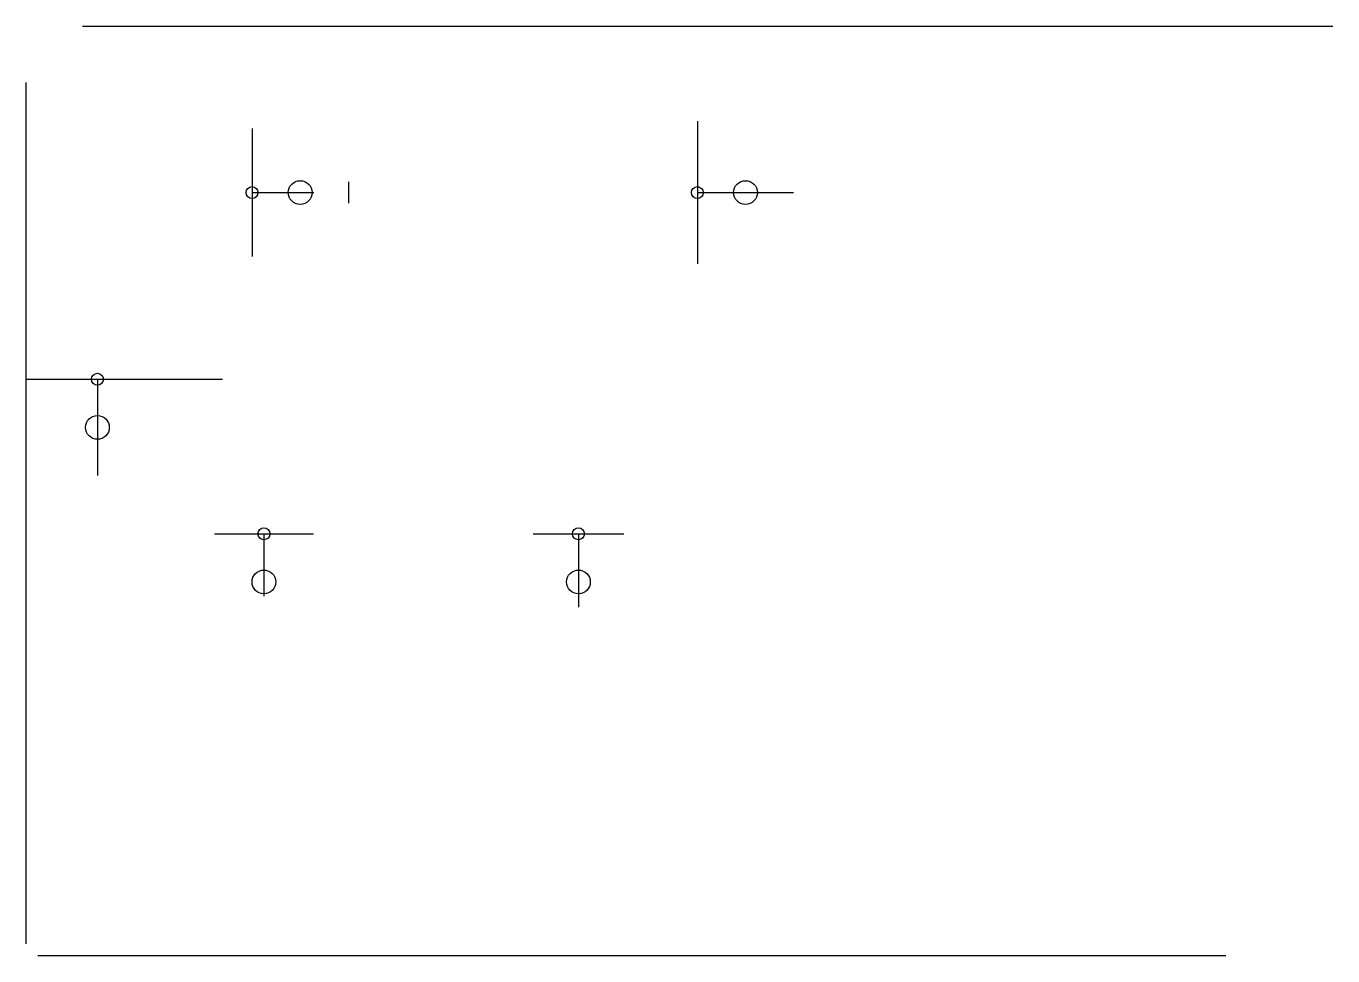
# Model space of a CAD drawing. Header units: millimetres. Extents: x -55 to 54, y -39 to 39.
import ezdxf

# ---------------------------------------------------------------- set-up
doc = ezdxf.new("R2010")
doc.units = ezdxf.units.MM

msp = doc.modelspace()

# ---------------------------------------------------------------- linework, layer by layer
for p, q in [((-50.7, 39.1), (54.45, 39.1)), ((-55.45, -38.1), (-55.45, 34.35)), ((1, 31.1), (1, 19.1)), ((-36.45, 30.48), (-36.45, 19.72)), ((-28.35, 26), (-28.35, 24.2)), ((-36.45, 25.1), (-31.25, 25.1)), ((1, 25.1), (9.1, 25.1)), ((-55.45, 9.4), (-38.92, 9.4)), ((-49.45, 9.4), (-49.45, 1.3)), ((-39.6, -3.6), (-31.29, -3.6)), ((-35.45, -3.6), (-35.45, -8.84)), ((-12.82, -3.6), (-5.18, -3.6)), ((-9, -3.6), (-9, -9.77)), ((45.45, -39.1), (-54.45, -39.1))]:
    msp.add_line(p, q)
for centre, radius in [((-36.45, 25.1), 0.5), ((-32.4, 25.1), 1), ((1, 25.1), 0.5), ((5.05, 25.1), 1), ((-49.45, 9.4), 0.5), ((-49.45, 5.35), 1), ((-35.45, -3.6), 0.5), ((-9, -3.6), 0.5), ((-35.45, -7.65), 1), ((-9, -7.65), 1)]:
    msp.add_circle(centre, radius)

doc.saveas('drawing.dxf')
